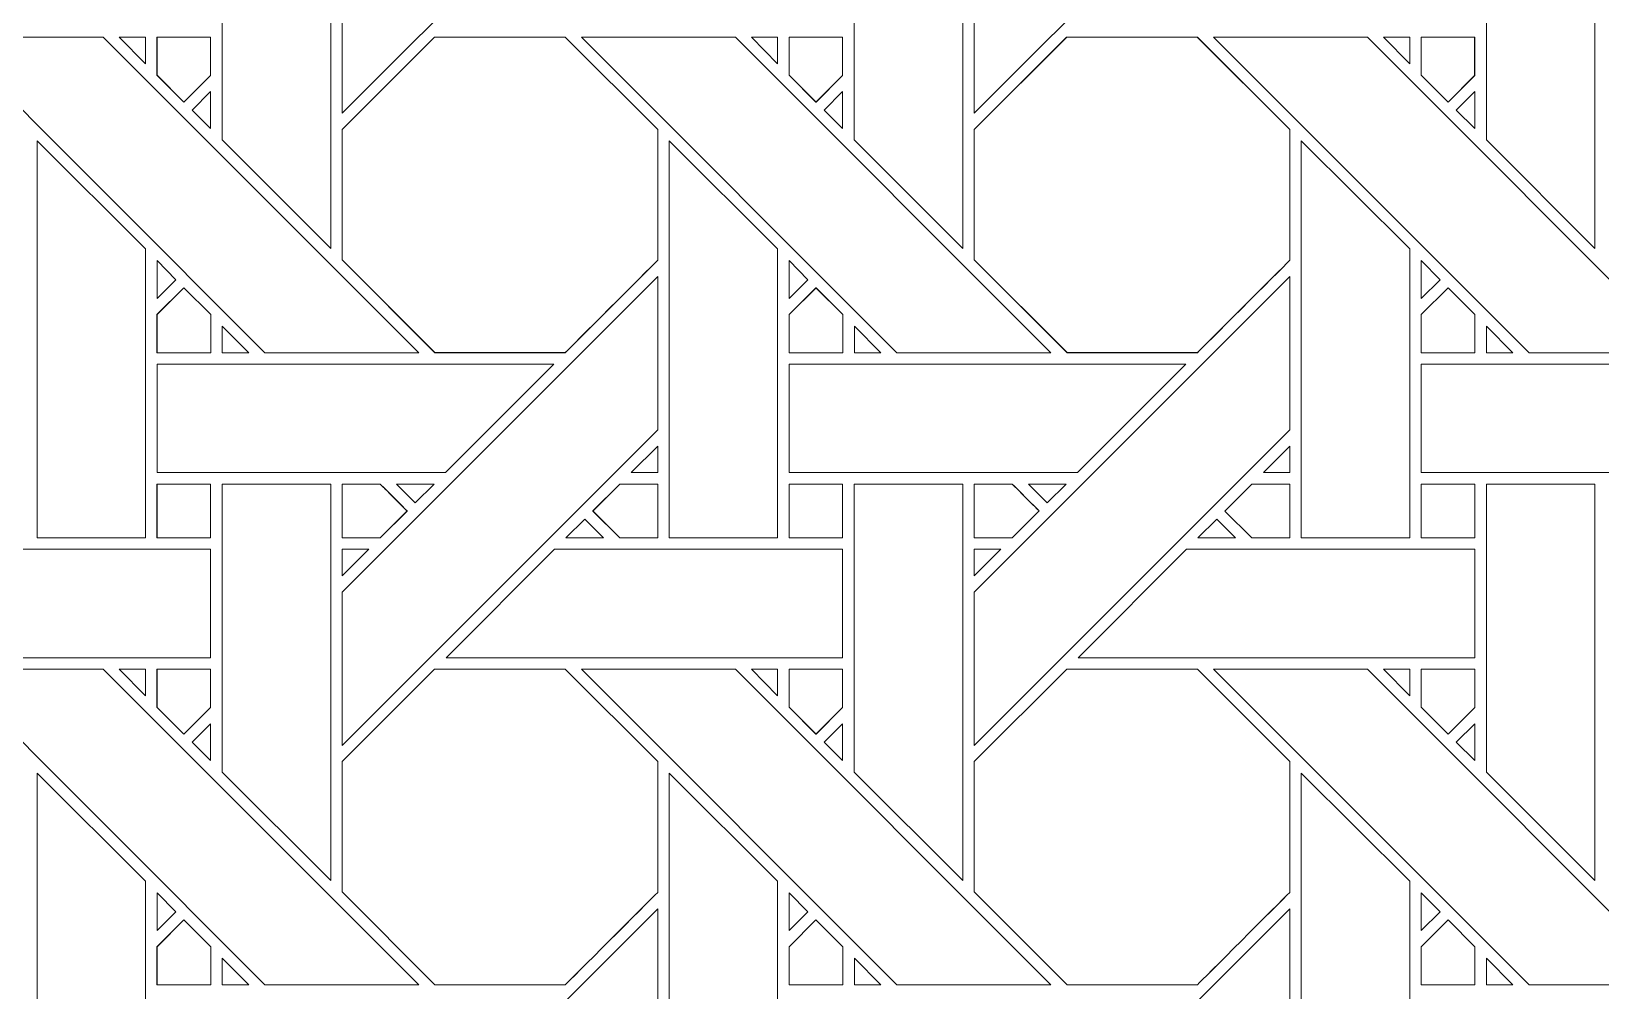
# Model space of a CAD drawing. Header units: inches. Extents: x 2.4 to 22.4, y -0.9 to 19.1.
# Drawn here: x 7.41 to 9.766, y 15.016 to 16.456 of the extents above; entities that cross this region are included whole.
import ezdxf

# ---------------------------------------------------------------- set-up
doc = ezdxf.new("R2010")
doc.units = ezdxf.units.IN
doc.header["$MEASUREMENT"] = 0
doc.layers.add('Design', color=7, linetype='Continuous', lineweight=0)

msp = doc.modelspace()

# ---------------------------------------------------------------- linework, layer by layer
at = {"layer": 'Design'}
for points, knots in [([(2.3829, 19.0948), (2.3829, 19.0948), (2.3829, -0.9052), (2.3829, -0.9052), (2.3829, -0.9052), (22.3829, -0.9052), (22.3829, -0.9052), (22.3829, -0.9052), (22.3829, 19.0948), (22.3829, 19.0948), (22.3829, 19.0948), (2.3829, 19.0948), (2.3829, 19.0948)], [0, 0, 0, 0, 1, 1, 1, 2, 2, 2, 3, 3, 3, 4, 4, 4, 4]), ([(3.3653, 18.1123), (3.3653, 18.1123), (3.3653, 0.0772), (3.3653, 0.0772), (3.3653, 0.0772), (21.4004, 0.0772), (21.4004, 0.0772), (21.4004, 0.0772), (21.4004, 18.1123), (21.4004, 18.1123), (21.4004, 18.1123), (3.3653, 18.1123), (3.3653, 18.1123)], [0, 0, 0, 0, 1, 1, 1, 2, 2, 2, 3, 3, 3, 4, 4, 4, 4]), ([(8.3504, 16.8065), (8.3504, 16.8065), (7.8768, 16.3328), (7.8768, 16.3328), (7.8768, 16.3328), (7.8768, 16.5629), (7.8768, 16.5629), (7.8768, 16.5629), (8.3504, 17.0365), (8.3504, 17.0365), (8.3504, 17.0365), (8.3504, 16.8065), (8.3504, 16.8065)], [0, 0, 0, 0, 1, 1, 1, 2, 2, 2, 3, 3, 3, 4, 4, 4, 4]), ([(9.2992, 16.8065), (9.2992, 16.8065), (8.8255, 16.3328), (8.8255, 16.3328), (8.8255, 16.3328), (8.8255, 16.5629), (8.8255, 16.5629), (8.8255, 16.5629), (9.2992, 17.0365), (9.2992, 17.0365), (9.2992, 17.0365), (9.2992, 16.8065), (9.2992, 16.8065)], [0, 0, 0, 0, 1, 1, 1, 2, 2, 2, 3, 3, 3, 4, 4, 4, 4]), ([(7.6967, 16.2928), (7.6967, 16.2928), (7.6967, 16.725), (7.6967, 16.725), (7.6967, 16.725), (7.8596, 16.725), (7.8596, 16.725), (7.8596, 16.725), (7.8596, 16.1299), (7.8596, 16.1299), (7.8596, 16.1299), (7.6967, 16.2928), (7.6967, 16.2928)], [0, 0, 0, 0, 1, 1, 1, 2, 2, 2, 3, 3, 3, 4, 4, 4, 4]), ([(8.6454, 16.2928), (8.6454, 16.2928), (8.6454, 16.725), (8.6454, 16.725), (8.6454, 16.725), (8.8083, 16.725), (8.8083, 16.725), (8.8083, 16.725), (8.8083, 16.1299), (8.8083, 16.1299), (8.8083, 16.1299), (8.6454, 16.2928), (8.6454, 16.2928)], [0, 0, 0, 0, 1, 1, 1, 2, 2, 2, 3, 3, 3, 4, 4, 4, 4]), ([(9.5942, 16.2928), (9.5942, 16.2928), (9.5942, 16.725), (9.5942, 16.725), (9.5942, 16.725), (9.7571, 16.725), (9.7571, 16.725), (9.7571, 16.725), (9.7571, 16.1299), (9.7571, 16.1299), (9.7571, 16.1299), (9.5942, 16.2928), (9.5942, 16.2928)], [0, 0, 0, 0, 1, 1, 1, 2, 2, 2, 3, 3, 3, 4, 4, 4, 4]), ([(7.9918, 15.9735), (7.9918, 15.9735), (7.7607, 15.9735), (7.7607, 15.9735), (7.7607, 15.9735), (7.2872, 16.4472), (7.2872, 16.4472), (7.2872, 16.4472), (7.5181, 16.4472), (7.5181, 16.4472), (7.5181, 16.4472), (7.9918, 15.9735), (7.9918, 15.9735)], [0, 0, 0, 0, 1, 1, 1, 2, 2, 2, 3, 3, 3, 4, 4, 4, 4]), ([(7.5422, 16.4471), (7.5422, 16.4471), (7.5817, 16.4471), (7.5817, 16.4471), (7.5817, 16.4471), (7.5817, 16.4073), (7.5817, 16.4073), (7.5817, 16.4073), (7.5422, 16.4471), (7.5422, 16.4471)], [0, 0, 0, 0, 1, 1, 1, 2, 2, 2, 3, 3, 3, 3]), ([(7.6791, 16.4473), (7.6791, 16.4473), (7.6791, 16.3897), (7.6791, 16.3897), (7.6791, 16.3897), (7.6391, 16.3497), (7.6391, 16.3497), (7.6391, 16.3497), (7.5988, 16.3901), (7.5988, 16.3901), (7.5988, 16.3901), (7.5988, 16.4473), (7.5988, 16.4473), (7.5988, 16.4473), (7.6791, 16.4473), (7.6791, 16.4473)], [0, 0, 0, 0, 1, 1, 1, 2, 2, 2, 3, 3, 3, 4, 4, 4, 5, 5, 5, 5]), ([(7.6392, 16.3496), (7.6392, 16.3496), (7.5989, 16.39), (7.5989, 16.39), (7.5989, 16.39), (7.5989, 16.4472), (7.5989, 16.4472), (7.5989, 16.4472), (7.6792, 16.4472), (7.6792, 16.4472), (7.6792, 16.4472), (7.6792, 16.3896), (7.6792, 16.3896), (7.6792, 16.3896), (7.6392, 16.3496), (7.6392, 16.3496)], [0, 0, 0, 0, 1, 1, 1, 2, 2, 2, 3, 3, 3, 4, 4, 4, 5, 5, 5, 5]), ([(8.0154, 16.4473), (8.0154, 16.4473), (8.2116, 16.4473), (8.2116, 16.4473), (8.2116, 16.4473), (8.3503, 16.3085), (8.3503, 16.3085), (8.3503, 16.3085), (8.3503, 16.1123), (8.3503, 16.1123), (8.3325, 16.0944), (8.2206, 15.9827), (8.2116, 15.9736), (8.2116, 15.9736), (8.0159, 15.9736), (8.0159, 15.9736), (8.0159, 15.9736), (7.8767, 16.1129), (7.8767, 16.1129), (7.8767, 16.1129), (7.8767, 16.3085), (7.8767, 16.3085), (7.8767, 16.3085), (8.0154, 16.4473), (8.0154, 16.4473)], [0, 0, 0, 0, 1, 1, 1, 2, 2, 2, 3, 3, 3, 4, 4, 4, 5, 5, 5, 6, 6, 6, 7, 7, 7, 8, 8, 8, 8]), ([(8.3504, 16.3084), (8.3504, 16.3084), (8.3504, 16.1122), (8.3504, 16.1122), (8.3325, 16.0942), (8.2206, 15.9825), (8.2117, 15.9735), (8.2117, 15.9735), (8.016, 15.9735), (8.016, 15.9735), (8.016, 15.9735), (7.8768, 16.1128), (7.8768, 16.1128), (7.8768, 16.1128), (7.8768, 16.3084), (7.8768, 16.3084), (7.8768, 16.3084), (8.0155, 16.4471), (8.0155, 16.4471), (8.0155, 16.4471), (8.2117, 16.4471), (8.2117, 16.4471), (8.2117, 16.4471), (8.3504, 16.3084), (8.3504, 16.3084)], [0, 0, 0, 0, 1, 1, 1, 2, 2, 2, 3, 3, 3, 4, 4, 4, 5, 5, 5, 6, 6, 6, 7, 7, 7, 8, 8, 8, 8]), ([(8.9405, 15.9735), (8.9405, 15.9735), (8.7095, 15.9735), (8.7095, 15.9735), (8.7095, 15.9735), (8.2359, 16.4472), (8.2359, 16.4472), (8.2359, 16.4472), (8.4669, 16.4472), (8.4669, 16.4472), (8.4669, 16.4472), (8.9405, 15.9735), (8.9405, 15.9735)], [0, 0, 0, 0, 1, 1, 1, 2, 2, 2, 3, 3, 3, 4, 4, 4, 4]), ([(8.491, 16.4471), (8.491, 16.4471), (8.5304, 16.4471), (8.5304, 16.4471), (8.5304, 16.4471), (8.5304, 16.4073), (8.5304, 16.4073), (8.5304, 16.4073), (8.491, 16.4471), (8.491, 16.4471)], [0, 0, 0, 0, 1, 1, 1, 2, 2, 2, 3, 3, 3, 3]), ([(8.6278, 16.4473), (8.6278, 16.4473), (8.6278, 16.3897), (8.6278, 16.3897), (8.6278, 16.3897), (8.5879, 16.3497), (8.5879, 16.3497), (8.5879, 16.3497), (8.5475, 16.3901), (8.5475, 16.3901), (8.5475, 16.3901), (8.5475, 16.4473), (8.5475, 16.4473), (8.5475, 16.4473), (8.6278, 16.4473), (8.6278, 16.4473)], [0, 0, 0, 0, 1, 1, 1, 2, 2, 2, 3, 3, 3, 4, 4, 4, 5, 5, 5, 5]), ([(8.588, 16.3496), (8.588, 16.3496), (8.5476, 16.39), (8.5476, 16.39), (8.5476, 16.39), (8.5476, 16.4472), (8.5476, 16.4472), (8.5476, 16.4472), (8.6279, 16.4472), (8.6279, 16.4472), (8.6279, 16.4472), (8.6279, 16.3896), (8.6279, 16.3896), (8.6279, 16.3896), (8.588, 16.3496), (8.588, 16.3496)], [0, 0, 0, 0, 1, 1, 1, 2, 2, 2, 3, 3, 3, 4, 4, 4, 5, 5, 5, 5]), ([(8.9641, 16.4473), (8.9641, 16.4473), (9.1603, 16.4473), (9.1603, 16.4473), (9.1603, 16.4473), (9.2991, 16.3085), (9.2991, 16.3085), (9.2991, 16.3085), (9.2991, 16.1123), (9.2991, 16.1123), (9.2813, 16.0944), (9.1694, 15.9827), (9.1604, 15.9736), (9.1604, 15.9736), (8.9647, 15.9736), (8.9647, 15.9736), (8.9647, 15.9736), (8.8254, 16.1129), (8.8254, 16.1129), (8.8254, 16.1129), (8.8254, 16.3085), (8.8254, 16.3085), (8.8254, 16.3085), (8.9641, 16.4473), (8.9641, 16.4473)], [0, 0, 0, 0, 1, 1, 1, 2, 2, 2, 3, 3, 3, 4, 4, 4, 5, 5, 5, 6, 6, 6, 7, 7, 7, 8, 8, 8, 8]), ([(9.2992, 16.3084), (9.2992, 16.3084), (9.2992, 16.1122), (9.2992, 16.1122), (9.2814, 16.0943), (9.1694, 15.9825), (9.1604, 15.9735), (9.1604, 15.9735), (8.9647, 15.9735), (8.9647, 15.9735), (8.9647, 15.9735), (8.8255, 16.1128), (8.8255, 16.1128), (8.8255, 16.1128), (8.8255, 16.3084), (8.8255, 16.3084), (8.8255, 16.3084), (8.9642, 16.4471), (8.9642, 16.4471), (8.9642, 16.4471), (9.1604, 16.4471), (9.1604, 16.4471), (9.1604, 16.4471), (9.2992, 16.3084), (9.2992, 16.3084)], [0, 0, 0, 0, 1, 1, 1, 2, 2, 2, 3, 3, 3, 4, 4, 4, 5, 5, 5, 6, 6, 6, 7, 7, 7, 8, 8, 8, 8]), ([(9.8892, 15.9735), (9.8892, 15.9735), (9.6582, 15.9735), (9.6582, 15.9735), (9.6582, 15.9735), (9.1846, 16.4472), (9.1846, 16.4472), (9.1846, 16.4472), (9.4156, 16.4472), (9.4156, 16.4472), (9.4156, 16.4472), (9.8892, 15.9735), (9.8892, 15.9735)], [0, 0, 0, 0, 1, 1, 1, 2, 2, 2, 3, 3, 3, 4, 4, 4, 4]), ([(9.4397, 16.4471), (9.4397, 16.4471), (9.4791, 16.4471), (9.4791, 16.4471), (9.4791, 16.4471), (9.4791, 16.4073), (9.4791, 16.4073), (9.4791, 16.4073), (9.4397, 16.4471), (9.4397, 16.4471)], [0, 0, 0, 0, 1, 1, 1, 2, 2, 2, 3, 3, 3, 3]), ([(9.5765, 16.4473), (9.5765, 16.4473), (9.5765, 16.3897), (9.5765, 16.3897), (9.5765, 16.3897), (9.5366, 16.3497), (9.5366, 16.3497), (9.5366, 16.3497), (9.4963, 16.3901), (9.4963, 16.3901), (9.4963, 16.3901), (9.4963, 16.4473), (9.4963, 16.4473), (9.4963, 16.4473), (9.5765, 16.4473), (9.5765, 16.4473)], [0, 0, 0, 0, 1, 1, 1, 2, 2, 2, 3, 3, 3, 4, 4, 4, 5, 5, 5, 5]), ([(9.5367, 16.3496), (9.5367, 16.3496), (9.4963, 16.39), (9.4963, 16.39), (9.4963, 16.39), (9.4963, 16.4472), (9.4963, 16.4472), (9.4963, 16.4472), (9.5766, 16.4472), (9.5766, 16.4472), (9.5766, 16.4472), (9.5766, 16.3896), (9.5766, 16.3896), (9.5766, 16.3896), (9.5367, 16.3496), (9.5367, 16.3496)], [0, 0, 0, 0, 1, 1, 1, 2, 2, 2, 3, 3, 3, 4, 4, 4, 5, 5, 5, 5]), ([(7.6792, 16.3653), (7.6792, 16.3653), (7.6792, 16.3102), (7.6792, 16.3102), (7.6792, 16.3102), (7.6514, 16.3375), (7.6514, 16.3375), (7.6514, 16.3375), (7.6792, 16.3653), (7.6792, 16.3653)], [0, 0, 0, 0, 1, 1, 1, 2, 2, 2, 3, 3, 3, 3]), ([(8.6279, 16.3653), (8.6279, 16.3653), (8.6279, 16.3102), (8.6279, 16.3102), (8.6279, 16.3102), (8.6001, 16.3375), (8.6001, 16.3375), (8.6001, 16.3375), (8.6279, 16.3653), (8.6279, 16.3653)], [0, 0, 0, 0, 1, 1, 1, 2, 2, 2, 3, 3, 3, 3]), ([(9.5766, 16.3653), (9.5766, 16.3653), (9.5766, 16.3102), (9.5766, 16.3102), (9.5766, 16.3102), (9.5488, 16.3375), (9.5488, 16.3375), (9.5488, 16.3375), (9.5766, 16.3653), (9.5766, 16.3653)], [0, 0, 0, 0, 1, 1, 1, 2, 2, 2, 3, 3, 3, 3]), ([(7.4188, 15.6955), (7.4188, 15.6955), (7.4188, 16.2913), (7.4188, 16.2913), (7.4188, 16.2913), (7.5816, 16.1292), (7.5816, 16.1292), (7.5816, 16.1292), (7.5816, 15.6955), (7.5816, 15.6955), (7.5816, 15.6955), (7.4188, 15.6955), (7.4188, 15.6955)], [0, 0, 0, 0, 1, 1, 1, 2, 2, 2, 3, 3, 3, 4, 4, 4, 4]), ([(8.3676, 15.6955), (8.3676, 15.6955), (8.3676, 16.2913), (8.3676, 16.2913), (8.3676, 16.2913), (8.5303, 16.1292), (8.5303, 16.1292), (8.5303, 16.1292), (8.5303, 15.6955), (8.5303, 15.6955), (8.5303, 15.6955), (8.3676, 15.6955), (8.3676, 15.6955)], [0, 0, 0, 0, 1, 1, 1, 2, 2, 2, 3, 3, 3, 4, 4, 4, 4]), ([(9.3163, 15.6955), (9.3163, 15.6955), (9.3163, 16.2913), (9.3163, 16.2913), (9.3163, 16.2913), (9.4791, 16.1292), (9.4791, 16.1292), (9.4791, 16.1292), (9.4791, 15.6955), (9.4791, 15.6955), (9.4791, 15.6955), (9.3163, 15.6955), (9.3163, 15.6955)], [0, 0, 0, 0, 1, 1, 1, 2, 2, 2, 3, 3, 3, 4, 4, 4, 4]), ([(7.5989, 16.0549), (7.5989, 16.0549), (7.5989, 16.1117), (7.5989, 16.1117), (7.5989, 16.1117), (7.6271, 16.0831), (7.6271, 16.0831), (7.6271, 16.0831), (7.5989, 16.0549), (7.5989, 16.0549)], [0, 0, 0, 0, 1, 1, 1, 2, 2, 2, 3, 3, 3, 3]), ([(8.5476, 16.0549), (8.5476, 16.0549), (8.5476, 16.1117), (8.5476, 16.1117), (8.5476, 16.1117), (8.5758, 16.0831), (8.5758, 16.0831), (8.5758, 16.0831), (8.5476, 16.0549), (8.5476, 16.0549)], [0, 0, 0, 0, 1, 1, 1, 2, 2, 2, 3, 3, 3, 3]), ([(9.4964, 16.0549), (9.4964, 16.0549), (9.4964, 16.1117), (9.4964, 16.1117), (9.4964, 16.1117), (9.5246, 16.0831), (9.5246, 16.0831), (9.5246, 16.0831), (9.4964, 16.0549), (9.4964, 16.0549)], [0, 0, 0, 0, 1, 1, 1, 2, 2, 2, 3, 3, 3, 3]), ([(8.3504, 15.8577), (8.3504, 15.8577), (7.8768, 15.3841), (7.8768, 15.3841), (7.8768, 15.3841), (7.8768, 15.6142), (7.8768, 15.6142), (7.8768, 15.6142), (8.3504, 16.0878), (8.3504, 16.0878), (8.3504, 16.0878), (8.3504, 15.8577), (8.3504, 15.8577)], [0, 0, 0, 0, 1, 1, 1, 2, 2, 2, 3, 3, 3, 4, 4, 4, 4]), ([(9.2992, 15.8577), (9.2992, 15.8577), (8.8255, 15.3841), (8.8255, 15.3841), (8.8255, 15.3841), (8.8255, 15.6142), (8.8255, 15.6142), (8.8255, 15.6142), (9.2992, 16.0878), (9.2992, 16.0878), (9.2992, 16.0878), (9.2992, 15.8577), (9.2992, 15.8577)], [0, 0, 0, 0, 1, 1, 1, 2, 2, 2, 3, 3, 3, 4, 4, 4, 4]), ([(7.5988, 15.9734), (7.5988, 15.9734), (7.5988, 16.0307), (7.5988, 16.0307), (7.5988, 16.0307), (7.6391, 16.071), (7.6391, 16.071), (7.6391, 16.071), (7.6795, 16.0307), (7.6795, 16.0307), (7.6795, 16.0307), (7.6795, 15.9734), (7.6795, 15.9734), (7.6795, 15.9734), (7.5988, 15.9734), (7.5988, 15.9734)], [0, 0, 0, 0, 1, 1, 1, 2, 2, 2, 3, 3, 3, 4, 4, 4, 5, 5, 5, 5]), ([(7.6392, 16.0709), (7.6392, 16.0709), (7.6796, 16.0306), (7.6796, 16.0306), (7.6796, 16.0306), (7.6796, 15.9733), (7.6796, 15.9733), (7.6796, 15.9733), (7.5989, 15.9733), (7.5989, 15.9733), (7.5989, 15.9733), (7.5989, 16.0306), (7.5989, 16.0306), (7.5989, 16.0306), (7.6392, 16.0709), (7.6392, 16.0709)], [0, 0, 0, 0, 1, 1, 1, 2, 2, 2, 3, 3, 3, 4, 4, 4, 5, 5, 5, 5]), ([(8.5475, 15.9734), (8.5475, 15.9734), (8.5475, 16.0307), (8.5475, 16.0307), (8.5475, 16.0307), (8.5879, 16.071), (8.5879, 16.071), (8.5879, 16.071), (8.6282, 16.0307), (8.6282, 16.0307), (8.6282, 16.0307), (8.6282, 15.9734), (8.6282, 15.9734), (8.6282, 15.9734), (8.5475, 15.9734), (8.5475, 15.9734)], [0, 0, 0, 0, 1, 1, 1, 2, 2, 2, 3, 3, 3, 4, 4, 4, 5, 5, 5, 5]), ([(8.588, 16.0709), (8.588, 16.0709), (8.6283, 16.0306), (8.6283, 16.0306), (8.6283, 16.0306), (8.6283, 15.9733), (8.6283, 15.9733), (8.6283, 15.9733), (8.5476, 15.9733), (8.5476, 15.9733), (8.5476, 15.9733), (8.5476, 16.0306), (8.5476, 16.0306), (8.5476, 16.0306), (8.588, 16.0709), (8.588, 16.0709)], [0, 0, 0, 0, 1, 1, 1, 2, 2, 2, 3, 3, 3, 4, 4, 4, 5, 5, 5, 5]), ([(9.4963, 15.9734), (9.4963, 15.9734), (9.4963, 16.0307), (9.4963, 16.0307), (9.4963, 16.0307), (9.5366, 16.071), (9.5366, 16.071), (9.5366, 16.071), (9.5769, 16.0307), (9.5769, 16.0307), (9.5769, 16.0307), (9.5769, 15.9734), (9.5769, 15.9734), (9.5769, 15.9734), (9.4963, 15.9734), (9.4963, 15.9734)], [0, 0, 0, 0, 1, 1, 1, 2, 2, 2, 3, 3, 3, 4, 4, 4, 5, 5, 5, 5]), ([(9.5367, 16.0709), (9.5367, 16.0709), (9.577, 16.0306), (9.577, 16.0306), (9.577, 16.0306), (9.577, 15.9733), (9.577, 15.9733), (9.577, 15.9733), (9.4964, 15.9733), (9.4964, 15.9733), (9.4964, 15.9733), (9.4964, 16.0306), (9.4964, 16.0306), (9.4964, 16.0306), (9.5367, 16.0709), (9.5367, 16.0709)], [0, 0, 0, 0, 1, 1, 1, 2, 2, 2, 3, 3, 3, 4, 4, 4, 5, 5, 5, 5]), ([(7.6968, 15.9735), (7.6968, 15.9735), (7.6968, 16.0133), (7.6968, 16.0133), (7.6968, 16.0133), (7.7365, 15.9735), (7.7365, 15.9735), (7.7365, 15.9735), (7.6968, 15.9735), (7.6968, 15.9735)], [0, 0, 0, 0, 1, 1, 1, 2, 2, 2, 3, 3, 3, 3]), ([(8.6455, 15.9735), (8.6455, 15.9735), (8.6455, 16.0133), (8.6455, 16.0133), (8.6455, 16.0133), (8.6853, 15.9735), (8.6853, 15.9735), (8.6853, 15.9735), (8.6455, 15.9735), (8.6455, 15.9735)], [0, 0, 0, 0, 1, 1, 1, 2, 2, 2, 3, 3, 3, 3]), ([(9.5943, 15.9735), (9.5943, 15.9735), (9.5943, 16.0133), (9.5943, 16.0133), (9.5943, 16.0133), (9.634, 15.9735), (9.634, 15.9735), (9.634, 15.9735), (9.5943, 15.9735), (9.5943, 15.9735)], [0, 0, 0, 0, 1, 1, 1, 2, 2, 2, 3, 3, 3, 3]), ([(8.1946, 15.9562), (8.1946, 15.9562), (8.0319, 15.7936), (8.0319, 15.7936), (8.0319, 15.7936), (7.5989, 15.7936), (7.5989, 15.7936), (7.5989, 15.7936), (7.5989, 15.9562), (7.5989, 15.9562), (7.5989, 15.9562), (8.1946, 15.9562), (8.1946, 15.9562)], [0, 0, 0, 0, 1, 1, 1, 2, 2, 2, 3, 3, 3, 4, 4, 4, 4]), ([(9.1433, 15.9563), (9.1433, 15.9563), (8.9806, 15.7936), (8.9806, 15.7936), (8.9806, 15.7936), (8.5476, 15.7936), (8.5476, 15.7936), (8.5476, 15.7936), (8.5476, 15.9563), (8.5476, 15.9563), (8.5476, 15.9563), (9.1433, 15.9563), (9.1433, 15.9563)], [0, 0, 0, 0, 1, 1, 1, 2, 2, 2, 3, 3, 3, 4, 4, 4, 4]), ([(10.0921, 15.9563), (10.0921, 15.9563), (9.9293, 15.7936), (9.9293, 15.7936), (9.9293, 15.7936), (9.4964, 15.7936), (9.4964, 15.7936), (9.4964, 15.7936), (9.4964, 15.9563), (9.4964, 15.9563), (9.4964, 15.9563), (10.0921, 15.9563), (10.0921, 15.9563)], [0, 0, 0, 0, 1, 1, 1, 2, 2, 2, 3, 3, 3, 4, 4, 4, 4]), ([(8.3504, 15.7936), (8.3504, 15.7936), (8.3107, 15.7936), (8.3107, 15.7936), (8.3107, 15.7936), (8.3504, 15.8333), (8.3504, 15.8333), (8.3504, 15.8333), (8.3504, 15.7936), (8.3504, 15.7936)], [0, 0, 0, 0, 1, 1, 1, 2, 2, 2, 3, 3, 3, 3]), ([(9.2992, 15.7936), (9.2992, 15.7936), (9.2594, 15.7936), (9.2594, 15.7936), (9.2594, 15.7936), (9.2992, 15.8334), (9.2992, 15.8334), (9.2992, 15.8334), (9.2992, 15.7936), (9.2992, 15.7936)], [0, 0, 0, 0, 1, 1, 1, 2, 2, 2, 3, 3, 3, 3]), ([(7.5988, 15.7764), (7.5988, 15.7764), (7.6791, 15.7764), (7.6791, 15.7764), (7.6791, 15.7764), (7.6791, 15.6956), (7.6791, 15.6956), (7.6791, 15.6956), (7.5988, 15.6956), (7.5988, 15.6956), (7.5988, 15.6956), (7.5988, 15.7764), (7.5988, 15.7764)], [0, 0, 0, 0, 1, 1, 1, 2, 2, 2, 3, 3, 3, 4, 4, 4, 4]), ([(7.6792, 15.6955), (7.6792, 15.6955), (7.5989, 15.6955), (7.5989, 15.6955), (7.5989, 15.6955), (7.5989, 15.7763), (7.5989, 15.7763), (7.5989, 15.7763), (7.6792, 15.7763), (7.6792, 15.7763), (7.6792, 15.7763), (7.6792, 15.6955), (7.6792, 15.6955)], [0, 0, 0, 0, 1, 1, 1, 2, 2, 2, 3, 3, 3, 4, 4, 4, 4]), ([(7.6967, 15.3441), (7.6967, 15.3441), (7.6967, 15.7763), (7.6967, 15.7763), (7.6967, 15.7763), (7.8596, 15.7763), (7.8596, 15.7763), (7.8596, 15.7763), (7.8596, 15.1812), (7.8596, 15.1812), (7.8596, 15.1812), (7.6967, 15.3441), (7.6967, 15.3441)], [0, 0, 0, 0, 1, 1, 1, 2, 2, 2, 3, 3, 3, 4, 4, 4, 4]), ([(7.9337, 15.7764), (7.9389, 15.7713), (7.9696, 15.7405), (7.9741, 15.7361), (7.9741, 15.7361), (7.9336, 15.6956), (7.9336, 15.6956), (7.9336, 15.6956), (7.8767, 15.6956), (7.8767, 15.6956), (7.8767, 15.6956), (7.8767, 15.7764), (7.8767, 15.7764), (7.8767, 15.7764), (7.9337, 15.7764), (7.9337, 15.7764)], [0, 0, 0, 0, 1, 1, 1, 2, 2, 2, 3, 3, 3, 4, 4, 4, 5, 5, 5, 5]), ([(7.9583, 15.7518), (7.9583, 15.7518), (7.9742, 15.7359), (7.9742, 15.7359), (7.9742, 15.7359), (7.9337, 15.6955), (7.9337, 15.6955), (7.9337, 15.6955), (7.8768, 15.6955), (7.8768, 15.6955), (7.8768, 15.6955), (7.8768, 15.7763), (7.8768, 15.7763), (7.8768, 15.7763), (7.9338, 15.7763), (7.9338, 15.7763), (7.9392, 15.771), (7.949, 15.7611), (7.9583, 15.7518)], [0, 0, 0, 0, 1, 1, 1, 2, 2, 2, 3, 3, 3, 4, 4, 4, 5, 5, 5, 6, 6, 6, 6]), ([(7.9582, 15.7763), (7.9582, 15.7763), (8.0146, 15.7763), (8.0146, 15.7763), (8.0146, 15.7763), (7.9864, 15.7481), (7.9864, 15.7481), (7.9864, 15.7481), (7.9582, 15.7763), (7.9582, 15.7763)], [0, 0, 0, 0, 1, 1, 1, 2, 2, 2, 3, 3, 3, 3]), ([(8.2933, 15.6956), (8.2933, 15.6956), (8.2529, 15.736), (8.2529, 15.736), (8.2529, 15.736), (8.2933, 15.7764), (8.2933, 15.7764), (8.2933, 15.7764), (8.3504, 15.7764), (8.3504, 15.7764), (8.3504, 15.7764), (8.3504, 15.6956), (8.3504, 15.6956), (8.3504, 15.6956), (8.2933, 15.6956), (8.2933, 15.6956)], [0, 0, 0, 0, 1, 1, 1, 2, 2, 2, 3, 3, 3, 4, 4, 4, 5, 5, 5, 5]), ([(8.253, 15.7359), (8.253, 15.7359), (8.2933, 15.7764), (8.2933, 15.7764), (8.2933, 15.7764), (8.3504, 15.7764), (8.3504, 15.7764), (8.3504, 15.7764), (8.3504, 15.6956), (8.3504, 15.6956), (8.3504, 15.6956), (8.2933, 15.6956), (8.2933, 15.6956), (8.2933, 15.6956), (8.253, 15.7359), (8.253, 15.7359)], [0, 0, 0, 0, 1, 1, 1, 2, 2, 2, 3, 3, 3, 4, 4, 4, 5, 5, 5, 5]), ([(8.5476, 15.7764), (8.5476, 15.7764), (8.6278, 15.7764), (8.6278, 15.7764), (8.6278, 15.7764), (8.6278, 15.6956), (8.6278, 15.6956), (8.6278, 15.6956), (8.5476, 15.6956), (8.5476, 15.6956), (8.5476, 15.6956), (8.5476, 15.7764), (8.5476, 15.7764)], [0, 0, 0, 0, 1, 1, 1, 2, 2, 2, 3, 3, 3, 4, 4, 4, 4]), ([(8.6278, 15.6956), (8.6278, 15.6956), (8.5476, 15.6956), (8.5476, 15.6956), (8.5476, 15.6956), (8.5476, 15.7764), (8.5476, 15.7764), (8.5476, 15.7764), (8.6278, 15.7764), (8.6278, 15.7764), (8.6278, 15.7764), (8.6278, 15.6956), (8.6278, 15.6956)], [0, 0, 0, 0, 1, 1, 1, 2, 2, 2, 3, 3, 3, 4, 4, 4, 4]), ([(8.6454, 15.3441), (8.6454, 15.3441), (8.6454, 15.7763), (8.6454, 15.7763), (8.6454, 15.7763), (8.8083, 15.7763), (8.8083, 15.7763), (8.8083, 15.7763), (8.8083, 15.1812), (8.8083, 15.1812), (8.8083, 15.1812), (8.6454, 15.3441), (8.6454, 15.3441)], [0, 0, 0, 0, 1, 1, 1, 2, 2, 2, 3, 3, 3, 4, 4, 4, 4]), ([(8.8825, 15.7763), (8.8877, 15.7712), (8.9184, 15.7404), (8.9228, 15.736), (8.9228, 15.736), (8.8824, 15.6956), (8.8824, 15.6956), (8.8824, 15.6956), (8.8255, 15.6956), (8.8255, 15.6956), (8.8255, 15.6956), (8.8255, 15.7763), (8.8255, 15.7763), (8.8255, 15.7763), (8.8825, 15.7763), (8.8825, 15.7763)], [0, 0, 0, 0, 1, 1, 1, 2, 2, 2, 3, 3, 3, 4, 4, 4, 5, 5, 5, 5]), ([(8.907, 15.7518), (8.907, 15.7518), (8.9228, 15.736), (8.9228, 15.736), (8.9228, 15.736), (8.8824, 15.6956), (8.8824, 15.6956), (8.8824, 15.6956), (8.8255, 15.6956), (8.8255, 15.6956), (8.8255, 15.6956), (8.8255, 15.7763), (8.8255, 15.7763), (8.8255, 15.7763), (8.8825, 15.7763), (8.8825, 15.7763), (8.8879, 15.771), (8.8977, 15.7611), (8.907, 15.7518)], [0, 0, 0, 0, 1, 1, 1, 2, 2, 2, 3, 3, 3, 4, 4, 4, 5, 5, 5, 6, 6, 6, 6]), ([(8.9069, 15.7763), (8.9069, 15.7763), (8.9634, 15.7763), (8.9634, 15.7763), (8.9634, 15.7763), (8.9351, 15.7481), (8.9351, 15.7481), (8.9351, 15.7481), (8.9069, 15.7763), (8.9069, 15.7763)], [0, 0, 0, 0, 1, 1, 1, 2, 2, 2, 3, 3, 3, 3]), ([(9.242, 15.6956), (9.242, 15.6956), (9.2017, 15.7359), (9.2017, 15.7359), (9.2017, 15.7359), (9.2421, 15.7764), (9.2421, 15.7764), (9.2421, 15.7764), (9.2991, 15.7764), (9.2991, 15.7764), (9.2991, 15.7764), (9.2991, 15.6956), (9.2991, 15.6956), (9.2991, 15.6956), (9.242, 15.6956), (9.242, 15.6956)], [0, 0, 0, 0, 1, 1, 1, 2, 2, 2, 3, 3, 3, 4, 4, 4, 5, 5, 5, 5]), ([(9.2991, 15.6956), (9.2991, 15.6956), (9.242, 15.6956), (9.242, 15.6956), (9.242, 15.6956), (9.2017, 15.7359), (9.2017, 15.7359), (9.2017, 15.7359), (9.2421, 15.7764), (9.2421, 15.7764), (9.2421, 15.7764), (9.2991, 15.7764), (9.2991, 15.7764), (9.2991, 15.7764), (9.2991, 15.6956), (9.2991, 15.6956)], [0, 0, 0, 0, 1, 1, 1, 2, 2, 2, 3, 3, 3, 4, 4, 4, 5, 5, 5, 5]), ([(9.4963, 15.7763), (9.4963, 15.7763), (9.5766, 15.7763), (9.5766, 15.7763), (9.5766, 15.7763), (9.5766, 15.6956), (9.5766, 15.6956), (9.5766, 15.6956), (9.4963, 15.6956), (9.4963, 15.6956), (9.4963, 15.6956), (9.4963, 15.7763), (9.4963, 15.7763)], [0, 0, 0, 0, 1, 1, 1, 2, 2, 2, 3, 3, 3, 4, 4, 4, 4]), ([(9.5766, 15.7763), (9.5766, 15.7763), (9.5766, 15.6956), (9.5766, 15.6956), (9.5766, 15.6956), (9.4963, 15.6956), (9.4963, 15.6956), (9.4963, 15.6956), (9.4963, 15.7763), (9.4963, 15.7763), (9.4963, 15.7763), (9.5766, 15.7763), (9.5766, 15.7763)], [0, 0, 0, 0, 1, 1, 1, 2, 2, 2, 3, 3, 3, 4, 4, 4, 4]), ([(9.5942, 15.3441), (9.5942, 15.3441), (9.5942, 15.7763), (9.5942, 15.7763), (9.5942, 15.7763), (9.7571, 15.7763), (9.7571, 15.7763), (9.7571, 15.7763), (9.7571, 15.1812), (9.7571, 15.1812), (9.7571, 15.1812), (9.5942, 15.3441), (9.5942, 15.3441)], [0, 0, 0, 0, 1, 1, 1, 2, 2, 2, 3, 3, 3, 4, 4, 4, 4]), ([(8.2691, 15.6955), (8.2691, 15.6955), (8.2126, 15.6955), (8.2126, 15.6955), (8.2126, 15.6955), (8.2408, 15.7238), (8.2408, 15.7238), (8.2408, 15.7238), (8.2691, 15.6955), (8.2691, 15.6955)], [0, 0, 0, 0, 1, 1, 1, 2, 2, 2, 3, 3, 3, 3]), ([(9.1613, 15.6955), (9.1613, 15.6955), (9.1896, 15.7238), (9.1896, 15.7238), (9.1896, 15.7238), (9.2178, 15.6955), (9.2178, 15.6955), (9.2178, 15.6955), (9.1613, 15.6955), (9.1613, 15.6955)], [0, 0, 0, 0, 1, 1, 1, 2, 2, 2, 3, 3, 3, 3]), ([(7.6792, 15.6784), (7.6792, 15.6784), (7.6792, 15.5155), (7.6792, 15.5155), (7.6792, 15.5155), (7.0839, 15.5155), (7.0839, 15.5155), (7.0839, 15.5155), (7.2467, 15.6784), (7.2467, 15.6784), (7.2467, 15.6784), (7.6792, 15.6784), (7.6792, 15.6784)], [0, 0, 0, 0, 1, 1, 1, 2, 2, 2, 3, 3, 3, 4, 4, 4, 4]), ([(7.9166, 15.6784), (7.9166, 15.6784), (7.8768, 15.6385), (7.8768, 15.6385), (7.8768, 15.6385), (7.8768, 15.6784), (7.8768, 15.6784), (7.8768, 15.6784), (7.9166, 15.6784), (7.9166, 15.6784)], [0, 0, 0, 0, 1, 1, 1, 2, 2, 2, 3, 3, 3, 3]), ([(8.6279, 15.6784), (8.6279, 15.6784), (8.6279, 15.5155), (8.6279, 15.5155), (8.6279, 15.5155), (8.0326, 15.5155), (8.0326, 15.5155), (8.0326, 15.5155), (8.1954, 15.6784), (8.1954, 15.6784), (8.1954, 15.6784), (8.6279, 15.6784), (8.6279, 15.6784)], [0, 0, 0, 0, 1, 1, 1, 2, 2, 2, 3, 3, 3, 4, 4, 4, 4]), ([(8.8653, 15.6784), (8.8653, 15.6784), (8.8255, 15.6385), (8.8255, 15.6385), (8.8255, 15.6385), (8.8255, 15.6784), (8.8255, 15.6784), (8.8255, 15.6784), (8.8653, 15.6784), (8.8653, 15.6784)], [0, 0, 0, 0, 1, 1, 1, 2, 2, 2, 3, 3, 3, 3]), ([(9.5766, 15.6784), (9.5766, 15.6784), (9.5766, 15.5155), (9.5766, 15.5155), (9.5766, 15.5155), (8.9813, 15.5155), (8.9813, 15.5155), (8.9813, 15.5155), (9.1442, 15.6784), (9.1442, 15.6784), (9.1442, 15.6784), (9.5766, 15.6784), (9.5766, 15.6784)], [0, 0, 0, 0, 1, 1, 1, 2, 2, 2, 3, 3, 3, 4, 4, 4, 4]), ([(7.9918, 15.0248), (7.9918, 15.0248), (7.7607, 15.0248), (7.7607, 15.0248), (7.7607, 15.0248), (7.2872, 15.4984), (7.2872, 15.4984), (7.2872, 15.4984), (7.5181, 15.4984), (7.5181, 15.4984), (7.5181, 15.4984), (7.9918, 15.0248), (7.9918, 15.0248)], [0, 0, 0, 0, 1, 1, 1, 2, 2, 2, 3, 3, 3, 4, 4, 4, 4]), ([(7.5422, 15.4984), (7.5422, 15.4984), (7.5817, 15.4984), (7.5817, 15.4984), (7.5817, 15.4984), (7.5817, 15.4586), (7.5817, 15.4586), (7.5817, 15.4586), (7.5422, 15.4984), (7.5422, 15.4984)], [0, 0, 0, 0, 1, 1, 1, 2, 2, 2, 3, 3, 3, 3]), ([(7.6791, 15.4985), (7.6791, 15.4985), (7.6791, 15.4409), (7.6791, 15.4409), (7.6791, 15.4409), (7.6391, 15.401), (7.6391, 15.401), (7.6391, 15.401), (7.5988, 15.4413), (7.5988, 15.4413), (7.5988, 15.4413), (7.5988, 15.4985), (7.5988, 15.4985), (7.5988, 15.4985), (7.6791, 15.4985), (7.6791, 15.4985)], [0, 0, 0, 0, 1, 1, 1, 2, 2, 2, 3, 3, 3, 4, 4, 4, 5, 5, 5, 5]), ([(7.6392, 15.4009), (7.6392, 15.4009), (7.5989, 15.4412), (7.5989, 15.4412), (7.5989, 15.4412), (7.5989, 15.4984), (7.5989, 15.4984), (7.5989, 15.4984), (7.6792, 15.4984), (7.6792, 15.4984), (7.6792, 15.4984), (7.6792, 15.4408), (7.6792, 15.4408), (7.6792, 15.4408), (7.6392, 15.4009), (7.6392, 15.4009)], [0, 0, 0, 0, 1, 1, 1, 2, 2, 2, 3, 3, 3, 4, 4, 4, 5, 5, 5, 5]), ([(8.0154, 15.4985), (8.0154, 15.4985), (8.2117, 15.4985), (8.2117, 15.4985), (8.2117, 15.4985), (8.3504, 15.3597), (8.3504, 15.3597), (8.3504, 15.3597), (8.3504, 15.1635), (8.3504, 15.1635), (8.3326, 15.1456), (8.2206, 15.0339), (8.2116, 15.0249), (8.2116, 15.0249), (8.0159, 15.0249), (8.0159, 15.0249), (8.0159, 15.0249), (7.8767, 15.1641), (7.8767, 15.1641), (7.8767, 15.1641), (7.8767, 15.3597), (7.8767, 15.3597), (7.8767, 15.3597), (8.0154, 15.4985), (8.0154, 15.4985)], [0, 0, 0, 0, 1, 1, 1, 2, 2, 2, 3, 3, 3, 4, 4, 4, 5, 5, 5, 6, 6, 6, 7, 7, 7, 8, 8, 8, 8]), ([(8.3504, 15.3597), (8.3504, 15.3597), (8.3504, 15.1635), (8.3504, 15.1635), (8.3324, 15.1454), (8.2206, 15.0337), (8.2117, 15.0248), (8.2117, 15.0248), (8.016, 15.0248), (8.016, 15.0248), (8.016, 15.0248), (7.8767, 15.1641), (7.8767, 15.1641), (7.8767, 15.1641), (7.8767, 15.3597), (7.8767, 15.3597), (7.8767, 15.3597), (8.0154, 15.4985), (8.0154, 15.4985), (8.0154, 15.4985), (8.2117, 15.4985), (8.2117, 15.4985), (8.2117, 15.4985), (8.3504, 15.3597), (8.3504, 15.3597)], [0, 0, 0, 0, 1, 1, 1, 2, 2, 2, 3, 3, 3, 4, 4, 4, 5, 5, 5, 6, 6, 6, 7, 7, 7, 8, 8, 8, 8]), ([(8.9405, 15.0248), (8.9405, 15.0248), (8.7095, 15.0248), (8.7095, 15.0248), (8.7095, 15.0248), (8.2359, 15.4984), (8.2359, 15.4984), (8.2359, 15.4984), (8.4669, 15.4984), (8.4669, 15.4984), (8.4669, 15.4984), (8.9405, 15.0248), (8.9405, 15.0248)], [0, 0, 0, 0, 1, 1, 1, 2, 2, 2, 3, 3, 3, 4, 4, 4, 4]), ([(8.491, 15.4984), (8.491, 15.4984), (8.5304, 15.4984), (8.5304, 15.4984), (8.5304, 15.4984), (8.5304, 15.4586), (8.5304, 15.4586), (8.5304, 15.4586), (8.491, 15.4984), (8.491, 15.4984)], [0, 0, 0, 0, 1, 1, 1, 2, 2, 2, 3, 3, 3, 3]), ([(8.6278, 15.4985), (8.6278, 15.4985), (8.6278, 15.4409), (8.6278, 15.4409), (8.6278, 15.4409), (8.5879, 15.401), (8.5879, 15.401), (8.5879, 15.401), (8.5476, 15.4413), (8.5476, 15.4413), (8.5476, 15.4413), (8.5476, 15.4985), (8.5476, 15.4985), (8.5476, 15.4985), (8.6278, 15.4985), (8.6278, 15.4985)], [0, 0, 0, 0, 1, 1, 1, 2, 2, 2, 3, 3, 3, 4, 4, 4, 5, 5, 5, 5]), ([(8.588, 15.4009), (8.588, 15.4009), (8.5476, 15.4413), (8.5476, 15.4413), (8.5476, 15.4413), (8.5476, 15.4985), (8.5476, 15.4985), (8.5476, 15.4985), (8.6278, 15.4985), (8.6278, 15.4985), (8.6278, 15.4985), (8.6278, 15.4409), (8.6278, 15.4409), (8.6278, 15.4409), (8.588, 15.4009), (8.588, 15.4009)], [0, 0, 0, 0, 1, 1, 1, 2, 2, 2, 3, 3, 3, 4, 4, 4, 5, 5, 5, 5]), ([(8.9642, 15.4985), (8.9642, 15.4985), (9.1604, 15.4985), (9.1604, 15.4985), (9.1604, 15.4985), (9.2991, 15.3597), (9.2991, 15.3597), (9.2991, 15.3597), (9.2991, 15.1635), (9.2991, 15.1635), (9.2813, 15.1456), (9.1694, 15.0339), (9.1604, 15.0248), (9.1604, 15.0248), (8.9647, 15.0248), (8.9647, 15.0248), (8.9647, 15.0248), (8.8255, 15.1641), (8.8255, 15.1641), (8.8255, 15.1641), (8.8255, 15.3597), (8.8255, 15.3597), (8.8255, 15.3597), (8.9642, 15.4985), (8.9642, 15.4985)], [0, 0, 0, 0, 1, 1, 1, 2, 2, 2, 3, 3, 3, 4, 4, 4, 5, 5, 5, 6, 6, 6, 7, 7, 7, 8, 8, 8, 8]), ([(9.2991, 15.3597), (9.2991, 15.3597), (9.2991, 15.1635), (9.2991, 15.1635), (9.2812, 15.1455), (9.1693, 15.0338), (9.1604, 15.0248), (9.1604, 15.0248), (8.9647, 15.0248), (8.9647, 15.0248), (8.9647, 15.0248), (8.8255, 15.1641), (8.8255, 15.1641), (8.8255, 15.1641), (8.8255, 15.3597), (8.8255, 15.3597), (8.8255, 15.3597), (8.9642, 15.4985), (8.9642, 15.4985), (8.9642, 15.4985), (9.1604, 15.4985), (9.1604, 15.4985), (9.1604, 15.4985), (9.2991, 15.3597), (9.2991, 15.3597)], [0, 0, 0, 0, 1, 1, 1, 2, 2, 2, 3, 3, 3, 4, 4, 4, 5, 5, 5, 6, 6, 6, 7, 7, 7, 8, 8, 8, 8]), ([(9.8892, 15.0248), (9.8892, 15.0248), (9.6582, 15.0248), (9.6582, 15.0248), (9.6582, 15.0248), (9.1846, 15.4984), (9.1846, 15.4984), (9.1846, 15.4984), (9.4156, 15.4984), (9.4156, 15.4984), (9.4156, 15.4984), (9.8892, 15.0248), (9.8892, 15.0248)], [0, 0, 0, 0, 1, 1, 1, 2, 2, 2, 3, 3, 3, 4, 4, 4, 4]), ([(9.4397, 15.4984), (9.4397, 15.4984), (9.4791, 15.4984), (9.4791, 15.4984), (9.4791, 15.4984), (9.4791, 15.4586), (9.4791, 15.4586), (9.4791, 15.4586), (9.4397, 15.4984), (9.4397, 15.4984)], [0, 0, 0, 0, 1, 1, 1, 2, 2, 2, 3, 3, 3, 3]), ([(9.5766, 15.4985), (9.5766, 15.4985), (9.5766, 15.4409), (9.5766, 15.4409), (9.5766, 15.4409), (9.5366, 15.4009), (9.5366, 15.4009), (9.5366, 15.4009), (9.4963, 15.4413), (9.4963, 15.4413), (9.4963, 15.4413), (9.4963, 15.4985), (9.4963, 15.4985), (9.4963, 15.4985), (9.5766, 15.4985), (9.5766, 15.4985)], [0, 0, 0, 0, 1, 1, 1, 2, 2, 2, 3, 3, 3, 4, 4, 4, 5, 5, 5, 5]), ([(9.5366, 15.4009), (9.5366, 15.4009), (9.4963, 15.4413), (9.4963, 15.4413), (9.4963, 15.4413), (9.4963, 15.4985), (9.4963, 15.4985), (9.4963, 15.4985), (9.5766, 15.4985), (9.5766, 15.4985), (9.5766, 15.4985), (9.5766, 15.4409), (9.5766, 15.4409), (9.5766, 15.4409), (9.5366, 15.4009), (9.5366, 15.4009)], [0, 0, 0, 0, 1, 1, 1, 2, 2, 2, 3, 3, 3, 4, 4, 4, 5, 5, 5, 5]), ([(7.6792, 15.4166), (7.6792, 15.4166), (7.6792, 15.3614), (7.6792, 15.3614), (7.6792, 15.3614), (7.6514, 15.3888), (7.6514, 15.3888), (7.6514, 15.3888), (7.6792, 15.4166), (7.6792, 15.4166)], [0, 0, 0, 0, 1, 1, 1, 2, 2, 2, 3, 3, 3, 3]), ([(8.6279, 15.4166), (8.6279, 15.4166), (8.6279, 15.3614), (8.6279, 15.3614), (8.6279, 15.3614), (8.6001, 15.3888), (8.6001, 15.3888), (8.6001, 15.3888), (8.6279, 15.4166), (8.6279, 15.4166)], [0, 0, 0, 0, 1, 1, 1, 2, 2, 2, 3, 3, 3, 3]), ([(9.5766, 15.4166), (9.5766, 15.4166), (9.5766, 15.3614), (9.5766, 15.3614), (9.5766, 15.3614), (9.5488, 15.3888), (9.5488, 15.3888), (9.5488, 15.3888), (9.5766, 15.4166), (9.5766, 15.4166)], [0, 0, 0, 0, 1, 1, 1, 2, 2, 2, 3, 3, 3, 3]), ([(7.4188, 14.7468), (7.4188, 14.7468), (7.4188, 15.3426), (7.4188, 15.3426), (7.4188, 15.3426), (7.5816, 15.1805), (7.5816, 15.1805), (7.5816, 15.1805), (7.5816, 14.7468), (7.5816, 14.7468), (7.5816, 14.7468), (7.4188, 14.7468), (7.4188, 14.7468)], [0, 0, 0, 0, 1, 1, 1, 2, 2, 2, 3, 3, 3, 4, 4, 4, 4]), ([(8.3676, 14.7468), (8.3676, 14.7468), (8.3676, 15.3426), (8.3676, 15.3426), (8.3676, 15.3426), (8.5303, 15.1805), (8.5303, 15.1805), (8.5303, 15.1805), (8.5303, 14.7468), (8.5303, 14.7468), (8.5303, 14.7468), (8.3676, 14.7468), (8.3676, 14.7468)], [0, 0, 0, 0, 1, 1, 1, 2, 2, 2, 3, 3, 3, 4, 4, 4, 4]), ([(9.3163, 14.7468), (9.3163, 14.7468), (9.3163, 15.3426), (9.3163, 15.3426), (9.3163, 15.3426), (9.4791, 15.1805), (9.4791, 15.1805), (9.4791, 15.1805), (9.4791, 14.7468), (9.4791, 14.7468), (9.4791, 14.7468), (9.3163, 14.7468), (9.3163, 14.7468)], [0, 0, 0, 0, 1, 1, 1, 2, 2, 2, 3, 3, 3, 4, 4, 4, 4]), ([(7.5989, 15.1062), (7.5989, 15.1062), (7.5989, 15.163), (7.5989, 15.163), (7.5989, 15.163), (7.6271, 15.1344), (7.6271, 15.1344), (7.6271, 15.1344), (7.5989, 15.1062), (7.5989, 15.1062)], [0, 0, 0, 0, 1, 1, 1, 2, 2, 2, 3, 3, 3, 3]), ([(8.5476, 15.1062), (8.5476, 15.1062), (8.5476, 15.163), (8.5476, 15.163), (8.5476, 15.163), (8.5758, 15.1344), (8.5758, 15.1344), (8.5758, 15.1344), (8.5476, 15.1062), (8.5476, 15.1062)], [0, 0, 0, 0, 1, 1, 1, 2, 2, 2, 3, 3, 3, 3]), ([(9.4964, 15.1062), (9.4964, 15.1062), (9.4964, 15.163), (9.4964, 15.163), (9.4964, 15.163), (9.5246, 15.1344), (9.5246, 15.1344), (9.5246, 15.1344), (9.4964, 15.1062), (9.4964, 15.1062)], [0, 0, 0, 0, 1, 1, 1, 2, 2, 2, 3, 3, 3, 3]), ([(7.5988, 15.0247), (7.5988, 15.0247), (7.5988, 15.0819), (7.5988, 15.0819), (7.5988, 15.0819), (7.6391, 15.1223), (7.6391, 15.1223), (7.6391, 15.1223), (7.6795, 15.0819), (7.6795, 15.0819), (7.6795, 15.0819), (7.6795, 15.0247), (7.6795, 15.0247), (7.6795, 15.0247), (7.5988, 15.0247), (7.5988, 15.0247)], [0, 0, 0, 0, 1, 1, 1, 2, 2, 2, 3, 3, 3, 4, 4, 4, 5, 5, 5, 5]), ([(7.6392, 15.1222), (7.6392, 15.1222), (7.6796, 15.0818), (7.6796, 15.0818), (7.6796, 15.0818), (7.6796, 15.0245), (7.6796, 15.0245), (7.6796, 15.0245), (7.5989, 15.0245), (7.5989, 15.0245), (7.5989, 15.0245), (7.5989, 15.0818), (7.5989, 15.0818), (7.5989, 15.0818), (7.6392, 15.1222), (7.6392, 15.1222)], [0, 0, 0, 0, 1, 1, 1, 2, 2, 2, 3, 3, 3, 4, 4, 4, 5, 5, 5, 5]), ([(8.3504, 14.909), (8.3504, 14.909), (7.8768, 14.4354), (7.8768, 14.4354), (7.8768, 14.4354), (7.8768, 14.6655), (7.8768, 14.6655), (7.8768, 14.6655), (8.3504, 15.139), (8.3504, 15.139), (8.3504, 15.139), (8.3504, 14.909), (8.3504, 14.909)], [0, 0, 0, 0, 1, 1, 1, 2, 2, 2, 3, 3, 3, 4, 4, 4, 4]), ([(8.5476, 15.0246), (8.5476, 15.0246), (8.5476, 15.0818), (8.5476, 15.0818), (8.5476, 15.0818), (8.5879, 15.1222), (8.5879, 15.1222), (8.5879, 15.1222), (8.6282, 15.0818), (8.6282, 15.0818), (8.6282, 15.0818), (8.6282, 15.0246), (8.6282, 15.0246), (8.6282, 15.0246), (8.5476, 15.0246), (8.5476, 15.0246)], [0, 0, 0, 0, 1, 1, 1, 2, 2, 2, 3, 3, 3, 4, 4, 4, 5, 5, 5, 5]), ([(8.5879, 15.1222), (8.5879, 15.1222), (8.6282, 15.0818), (8.6282, 15.0818), (8.6282, 15.0818), (8.6282, 15.0246), (8.6282, 15.0246), (8.6282, 15.0246), (8.5476, 15.0246), (8.5476, 15.0246), (8.5476, 15.0246), (8.5476, 15.0818), (8.5476, 15.0818), (8.5476, 15.0818), (8.5879, 15.1222), (8.5879, 15.1222)], [0, 0, 0, 0, 1, 1, 1, 2, 2, 2, 3, 3, 3, 4, 4, 4, 5, 5, 5, 5]), ([(9.2992, 14.909), (9.2992, 14.909), (8.8255, 14.4354), (8.8255, 14.4354), (8.8255, 14.4354), (8.8255, 14.6655), (8.8255, 14.6655), (8.8255, 14.6655), (9.2992, 15.139), (9.2992, 15.139), (9.2992, 15.139), (9.2992, 14.909), (9.2992, 14.909)], [0, 0, 0, 0, 1, 1, 1, 2, 2, 2, 3, 3, 3, 4, 4, 4, 4]), ([(9.4963, 15.0246), (9.4963, 15.0246), (9.4963, 15.0819), (9.4963, 15.0819), (9.4963, 15.0819), (9.5367, 15.1222), (9.5367, 15.1222), (9.5367, 15.1222), (9.577, 15.0819), (9.577, 15.0819), (9.577, 15.0819), (9.577, 15.0246), (9.577, 15.0246), (9.577, 15.0246), (9.4963, 15.0246), (9.4963, 15.0246)], [0, 0, 0, 0, 1, 1, 1, 2, 2, 2, 3, 3, 3, 4, 4, 4, 5, 5, 5, 5]), ([(9.5367, 15.1222), (9.5367, 15.1222), (9.577, 15.0819), (9.577, 15.0819), (9.577, 15.0819), (9.577, 15.0246), (9.577, 15.0246), (9.577, 15.0246), (9.4963, 15.0246), (9.4963, 15.0246), (9.4963, 15.0246), (9.4963, 15.0819), (9.4963, 15.0819), (9.4963, 15.0819), (9.5367, 15.1222), (9.5367, 15.1222)], [0, 0, 0, 0, 1, 1, 1, 2, 2, 2, 3, 3, 3, 4, 4, 4, 5, 5, 5, 5]), ([(7.6968, 15.0248), (7.6968, 15.0248), (7.6968, 15.0646), (7.6968, 15.0646), (7.6968, 15.0646), (7.7365, 15.0248), (7.7365, 15.0248), (7.7365, 15.0248), (7.6968, 15.0248), (7.6968, 15.0248)], [0, 0, 0, 0, 1, 1, 1, 2, 2, 2, 3, 3, 3, 3]), ([(8.6455, 15.0248), (8.6455, 15.0248), (8.6455, 15.0646), (8.6455, 15.0646), (8.6455, 15.0646), (8.6853, 15.0248), (8.6853, 15.0248), (8.6853, 15.0248), (8.6455, 15.0248), (8.6455, 15.0248)], [0, 0, 0, 0, 1, 1, 1, 2, 2, 2, 3, 3, 3, 3]), ([(9.5943, 15.0248), (9.5943, 15.0248), (9.5943, 15.0646), (9.5943, 15.0646), (9.5943, 15.0646), (9.634, 15.0248), (9.634, 15.0248), (9.634, 15.0248), (9.5943, 15.0248), (9.5943, 15.0248)], [0, 0, 0, 0, 1, 1, 1, 2, 2, 2, 3, 3, 3, 3])]:
    msp.add_open_spline(points, degree=3, knots=knots, dxfattribs=at)

doc.saveas('drawing.dxf')
